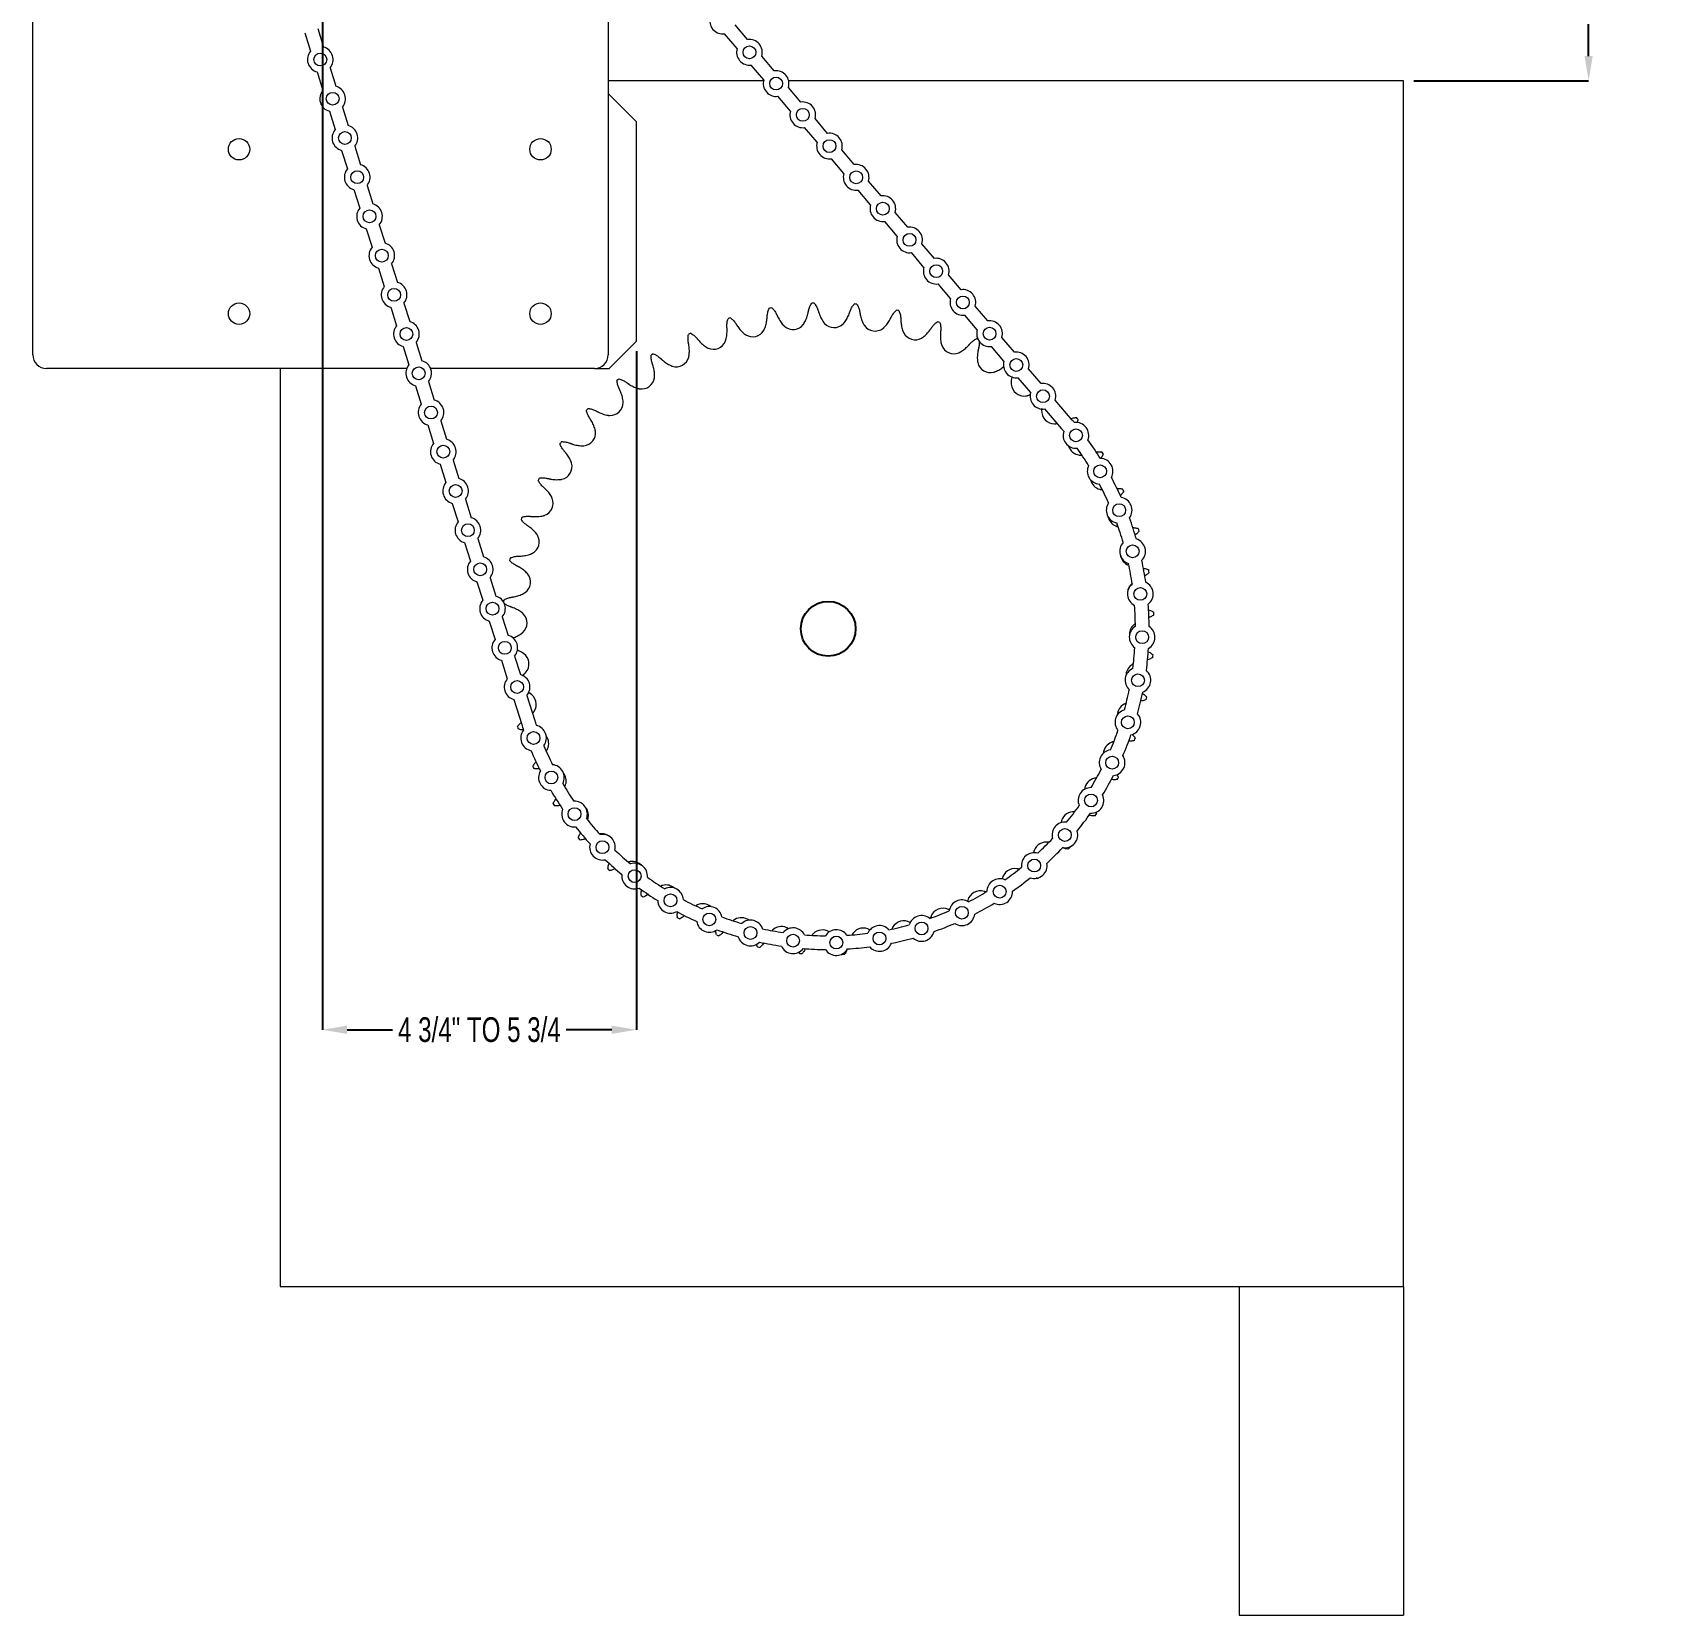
# Model space of a CAD drawing. Header units: inches. Extents: x 0.9 to 22, y 3.7 to 21.
# Drawn here: x 12.02 to 21.97, y 3.74 to 13.37 of the extents above; entities that cross this region are included whole.
import ezdxf

# ---------------------------------------------------------------- set-up
doc = ezdxf.new("R2010")
doc.units = ezdxf.units.IN
doc.header["$MEASUREMENT"] = 0
doc.header["$PDSIZE"] = -1
doc.layers.add('DIM', color=1, linetype='Continuous')
doc.styles.add('SLDTEXTSTYLE0', font='ARIAL.TTF', dxfattribs={"width": 0.7})
doc.dimstyles.new('SLDDIMSTYLE0', dxfattribs={"dimtxt": 0.15, "dimasz": 0.15, "dimexe": 0, "dimexo": 0.0625, "dimgap": 0.0375, "dimtad": 0, "dimtih": 1, "dimtoh": 1, "dimdec": 3, "dimlfac": 3, "dimrnd": 1e-09, "dimzin": 12, "dimdsep": 46, "dimtxsty": 'SLDTEXTSTYLE0', "dimsah": 1, "dimcen": 0.09, "dimadec": 0, "dimazin": 0, "dimtfac": 1, "dimtdec": 3, "dimtofl": 0, "dimtmove": 0, "dimatfit": 3, "dimfxl": 0, "dimtolj": 1, "dimtzin": 12, "dimarcsym": 0})

# ---------------------------------------------------------------- blocks, each defined once
blk = doc.blocks.new('*D9')
at = {"color": 0, "linetype": 'ByBlock', "lineweight": -2}
for p, q in [((15.581, 13.9939), (21.4819, 13.9939)), ((21.4819, 13.8439), (21.4819, 13.6507)), ((21.4819, 13.2272), (21.4819, 13.4204)), ((20.4194, 13.0772), (21.4819, 13.0772))]:
    blk.add_line(p, q, dxfattribs=at)
at = {"color": 0, "linetype": 'ByBlock'}
for points in [[(21.4819, 13.9939), (21.4569, 13.8439), (21.5069, 13.8439)], [(21.4819, 13.0772), (21.4569, 13.2272), (21.5069, 13.2272)]]:
    blk.add_solid(points, dxfattribs=at)
at = {"layer": 'DEFPOINTS', "color": 0, "linetype": 'ByBlock'}
for p in [(15.5185, 13.9939), (20.3569, 13.0772)]:
    blk.add_point(p, dxfattribs=at)
at = {"color": 0, "linetype": 'ByBlock', "insert": (21.4819, 13.5356), "char_height": 0.15, "attachment_point": 5, "style": 'SLDTEXTSTYLE0'}
blk.add_mtext('1 3/4" TO 2 3/4', dxfattribs=at)
blk = doc.blocks.new('*D12')
at = {"color": 0, "linetype": 'ByBlock', "lineweight": -2}
for p, q in [((13.7806, 15.2437), (13.7806, 7.3049)), ((15.6902, 11.4314), (15.6902, 7.3049)), ((13.9306, 7.3049), (14.2075, 7.3049)), ((15.5402, 7.3049), (15.2633, 7.3049))]:
    blk.add_line(p, q, dxfattribs=at)
at = {"color": 0, "linetype": 'ByBlock'}
for points in [[(13.7806, 7.3049), (13.9306, 7.3299), (13.9306, 7.2799)], [(15.6902, 7.3049), (15.5402, 7.3299), (15.5402, 7.2799)]]:
    blk.add_solid(points, dxfattribs=at)
at = {"layer": 'DEFPOINTS', "color": 0, "linetype": 'ByBlock'}
for p in [(13.7806, 15.3062), (15.6902, 11.4939)]:
    blk.add_point(p, dxfattribs=at)
at = {"color": 0, "linetype": 'ByBlock', "insert": (14.7354, 7.3049), "char_height": 0.15, "attachment_point": 5, "style": 'SLDTEXTSTYLE0'}
blk.add_mtext('4 3/4" TO 5 3/4', dxfattribs=at)

msp = doc.modelspace()

# ---------------------------------------------------------------- linework, layer by layer
at = {"color": 7, "linetype": 'Continuous', "lineweight": 15}
for p, q in [((12.018498, 11.410565), (12.018498, 13.660565)), ((15.518499, 13.660565), (15.518499, 11.410565)), ((13.672919, 13.369113), (13.708148, 13.256779)), ((13.752434, 13.39405), (13.787663, 13.281716)), ((16.303116, 13.273328), (16.22669, 13.362878)), ((16.366503, 13.327425), (16.290078, 13.416975)), ((13.827244, 13.155506), (13.862474, 13.043172)), ((16.465407, 13.083166), (16.388982, 13.172717)), ((16.528795, 13.137264), (16.452369, 13.226814)), ((13.74773, 13.130569), (13.782959, 13.018235)), ((16.463811, 13.077231), (15.518499, 13.077231)), ((20.356915, 13.077231), (16.616257, 13.077231)), ((20.356915, 5.743898), (20.356915, 13.077231)), ((15.523582, 12.993898), (15.518499, 12.993898)), ((15.523582, 12.993898), (15.518499, 12.993898)), ((15.690249, 12.827231), (15.523582, 12.993898)), ((15.690249, 12.827231), (15.523582, 12.993898)), ((16.627699, 12.893005), (16.551273, 12.982555)), ((16.691086, 12.947102), (16.614661, 13.036652)), ((13.822541, 12.892025), (13.85777, 12.779691)), ((13.902055, 12.916962), (13.937285, 12.804628)), ((16.853378, 12.75694), (16.776952, 12.84649)), ((15.690249, 11.493898), (15.690249, 12.827231)), ((15.690249, 11.493898), (15.690249, 12.827231)), ((16.78999, 12.702843), (16.713565, 12.792393)), ((13.897351, 12.653481), (13.932581, 12.541147)), ((13.976866, 12.678417), (14.012096, 12.566083)), ((17.015669, 12.566778), (16.939243, 12.656328)), ((16.952282, 12.512681), (16.875856, 12.602231)), ((17.17796, 12.376617), (17.101535, 12.466167)), ((13.972162, 12.414936), (14.007392, 12.302602)), ((14.051677, 12.439873), (14.086907, 12.327539)), ((17.114573, 12.322519), (17.038148, 12.41207)), ((17.340252, 12.186455), (17.263826, 12.276005)), ((14.046973, 12.176392), (14.082203, 12.064058)), ((14.126488, 12.201329), (14.161718, 12.088995)), ((17.276865, 12.132358), (17.200439, 12.221908)), ((17.502543, 11.996293), (17.426118, 12.085843)), ((14.201299, 11.962785), (14.236528, 11.850451)), ((17.439156, 11.942196), (17.362731, 12.031746)), ((14.121784, 11.937848), (14.157014, 11.825514)), ((17.664835, 11.806131), (17.588409, 11.895681)), ((17.601448, 11.752034), (17.525022, 11.841584)), ((14.196595, 11.699304), (14.231825, 11.58697)), ((14.27611, 11.724241), (14.311339, 11.611907)), ((17.763739, 11.561873), (17.687313, 11.651423)), ((17.827126, 11.61597), (17.750701, 11.70552)), ((14.271406, 11.46076), (14.306635, 11.348426)), ((14.350921, 11.485697), (14.38615, 11.373363)), ((15.523582, 11.327231), (15.690249, 11.493898)), ((15.523582, 11.327231), (15.690249, 11.493898)), ((17.92603, 11.371711), (17.849605, 11.461261)), ((17.989418, 11.425808), (17.912992, 11.515358)), ((14.293774, 11.327231), (12.101832, 11.327231)), ((13.523582, 11.327231), (13.523582, 5.743898)), ((15.435165, 11.327231), (14.438593, 11.327231)), ((15.435165, 11.327231), (15.523582, 11.327231)), ((15.435165, 11.327231), (15.523582, 11.327231)), ((18.088322, 11.181549), (18.011896, 11.271099)), ((18.151709, 11.235646), (18.075284, 11.325196)), ((14.346217, 11.222216), (14.381447, 11.109881)), ((14.425732, 11.247152), (14.460961, 11.134818)), ((18.277881, 10.959437), (18.174188, 11.080937)), ((18.341268, 11.013535), (18.237575, 11.135035)), ((14.421028, 10.983671), (14.456257, 10.871337)), ((14.500542, 11.008608), (14.535772, 10.896274)), ((14.575353, 10.770064), (14.610583, 10.65773)), ((14.495839, 10.745127), (14.531068, 10.632793)), ((14.57065, 10.506583), (14.605879, 10.394249)), ((14.650164, 10.53152), (14.685394, 10.419186)), ((14.64546, 10.268039), (14.68069, 10.155705)), ((14.724975, 10.292976), (14.760205, 10.180642)), ((14.799786, 10.054432), (14.835016, 9.942097)), ((14.720271, 10.029495), (14.755501, 9.91716)), ((14.795082, 9.79095), (14.830312, 9.678616)), ((14.874597, 9.815887), (14.909827, 9.703553)), ((14.949408, 9.577343), (14.984638, 9.465009)), ((14.869893, 9.552406), (14.905123, 9.440072)), ((14.944704, 9.313862), (14.992503, 9.161449)), ((15.024219, 9.338799), (15.072018, 9.186386)), ((13.523582, 5.743898), (20.356915, 5.743898)), ((19.356915, 5.743898), (19.356915, 3.743898)), ((19.356915, 5.743898), (20.356915, 5.743898)), ((20.356915, 5.743898), (20.356915, 3.743898)), ((19.356915, 3.743898), (20.356915, 3.743898))]:
    msp.add_line(p, q, dxfattribs=at)
for centre, radius in [((13.767696, 13.206142), 0.039), ((16.377743, 13.250071), 0.039), ((16.540034, 13.059909), 0.039), ((13.842507, 12.967598), 0.039), ((16.702325, 12.869747), 0.039), ((13.917318, 12.729054), 0.039), ((13.273582, 12.660565), 0.065083), ((15.106915, 12.660565), 0.065083), ((16.864617, 12.679586), 0.039), ((13.992129, 12.49051), 0.039), ((17.026908, 12.489424), 0.039), ((14.06694, 12.251966), 0.039), ((17.1892, 12.299262), 0.039), ((17.351491, 12.1091), 0.039), ((14.141751, 12.013422), 0.039), ((17.513783, 11.918939), 0.039), ((14.216562, 11.774877), 0.039), ((17.676074, 11.728777), 0.039), ((13.273582, 11.660565), 0.065083), ((15.106915, 11.660565), 0.065083), ((14.291373, 11.536333), 0.039), ((17.838366, 11.538615), 0.039), ((18.000657, 11.348454), 0.039), ((14.366184, 11.297789), 0.039), ((18.162948, 11.158292), 0.039), ((14.440994, 11.059245), 0.039), ((18.363673, 10.920144), 0.039), ((14.515805, 10.820701), 0.039), ((18.510767, 10.701757), 0.039), ((14.590616, 10.582156), 0.039), ((18.626449, 10.465226), 0.039), ((14.665427, 10.343612), 0.039), ((18.708523, 10.215039), 0.039), ((14.740238, 10.105068), 0.039), ((18.755432, 9.955946), 0.039), ((14.815049, 9.866524), 0.039), ((14.88986, 9.62798), 0.039), ((18.766284, 9.692865), 0.039), ((18.740874, 9.430789), 0.039), ((14.964671, 9.389436), 0.039), ((18.679685, 9.174693), 0.039), ((15.064691, 9.079262), 0.039), ((18.583877, 8.929437), 0.039), ((15.173305, 8.839403), 0.039), ((18.45527, 8.699677), 0.039), ((15.313856, 8.616748), 0.039), ((18.296303, 8.489774), 0.039), ((15.483675, 8.415525), 0.039), ((15.67954, 8.239552), 0.039), ((18.109996, 8.303713), 0.039), ((17.899883, 8.145024), 0.039), ((15.897732, 8.09217), 0.039), ((16.134111, 7.976175), 0.039), ((17.669954, 8.01672), 0.039), ((16.384189, 7.893771), 0.039), ((16.643219, 7.846521), 0.039), ((16.906286, 7.835321), 0.039), ((17.168395, 7.860384), 0.039), ((17.424572, 7.921236), 0.039)]:
    msp.add_circle(centre, radius, dxfattribs=at)
msp.add_circle((16.856915, 9.743898), 0.166667)
for centre, radius, start, end in [((16.215451, 13.440233), 0.078167, 162.6904337, 278.2670364), ((13.767696, 13.206142), 0.078167, 139.623878, 255.2004807), ((13.767696, 13.206142), 0.078167, 319.623878, 75.2004807), ((16.377743, 13.250071), 0.078167, 162.6904337, 278.2670364), ((16.377743, 13.250071), 0.078167, 342.6904337, 98.2670364), ((13.842507, 12.967598), 0.078167, 319.623878, 75.2004807), ((16.540034, 13.059909), 0.078167, 162.6904337, 278.2670364), ((16.540034, 13.059909), 0.078167, 342.6904337, 98.2670364), ((13.842507, 12.967598), 0.078167, 139.623878, 255.2004807), ((16.702325, 12.869747), 0.078167, 342.6904337, 98.2670364), ((16.702325, 12.869747), 0.078167, 162.6904337, 278.2670364), ((13.917318, 12.729054), 0.078167, 139.623878, 255.2004807), ((13.917318, 12.729054), 0.078167, 319.623878, 75.2004807), ((16.864617, 12.679586), 0.078167, 342.6904337, 98.2670364), ((16.864617, 12.679586), 0.078167, 162.6904337, 278.2670364), ((13.992129, 12.49051), 0.078167, 319.623878, 75.2004807), ((17.026908, 12.489424), 0.078167, 342.6904337, 98.2670364), ((13.992129, 12.49051), 0.078167, 139.623878, 255.2004807), ((17.026908, 12.489424), 0.078167, 162.6904337, 278.2670364), ((17.1892, 12.299262), 0.078167, 342.6904337, 98.2670364), ((14.06694, 12.251966), 0.078167, 139.623878, 255.2004807), ((14.06694, 12.251966), 0.078167, 319.623878, 75.2004807), ((17.1892, 12.299262), 0.078167, 162.6904337, 278.2670364), ((17.351491, 12.1091), 0.078167, 342.6904337, 98.2670364), ((14.141751, 12.013422), 0.078167, 139.623878, 255.2004807), ((14.141751, 12.013422), 0.078167, 319.623878, 75.2004807), ((17.351491, 12.1091), 0.078167, 162.6904337, 278.2670364), ((17.513783, 11.918939), 0.078167, 342.6904337, 98.2670364), ((14.216562, 11.774877), 0.078167, 319.623878, 75.2004807), ((17.513783, 11.918939), 0.078167, 162.6904337, 278.2670364), ((14.216562, 11.774877), 0.078167, 139.623878, 255.2004807), ((17.676074, 11.728777), 0.078167, 162.6904337, 278.2670364), ((17.676074, 11.728777), 0.078167, 342.6904337, 98.2670364), ((16.856915, 9.743898), 1.982131, 99.9571978, 100.4074803), ((16.856915, 9.743898), 1.982131, 92.4571978, 92.9074803), ((16.856915, 9.743898), 1.982131, 84.9571978, 85.4074803), ((16.856915, 9.743898), 1.982131, 77.4571978, 77.9074803), ((14.291373, 11.536333), 0.078167, 139.623878, 255.2004807), ((14.291373, 11.536333), 0.078167, 319.623878, 75.2004807), ((16.856915, 9.743898), 1.982131, 107.4571978, 107.9074803), ((16.396739, 11.598895), 0.079058, 237.9764413, 329.8882368), ((16.642801, 11.64309), 0.079057, 230.4764413, 322.3882368), ((16.892527, 11.65479), 0.079058, 222.9764413, 314.8882368), ((17.141644, 11.633793), 0.079057, 215.4764413, 307.3882368), ((16.856915, 9.743898), 1.982131, 69.9571978, 70.4074803), ((17.838366, 11.538615), 0.078167, 162.6904337, 278.2670364), ((17.838366, 11.538615), 0.078167, 342.6904337, 98.2670364), ((16.856915, 9.743898), 1.982131, 114.9571978, 115.4074803), ((16.15855, 11.52296), 0.079058, 245.4764413, 337.3882368), ((17.385889, 11.580461), 0.079058, 207.9764413, 299.8882368), ((17.621083, 11.495704), 0.079057, 200.4764413, 292.3882368), ((16.856915, 9.743898), 1.982131, 62.6282083, 62.9074803), ((12.101832, 11.410565), 0.083333, 180, 270), ((14.366184, 11.297789), 0.078167, 139.623878, 255.2004807), ((14.366184, 11.297789), 0.078167, 319.623878, 75.2004807), ((15.435165, 11.410565), 0.083333, 270, 0), ((16.856915, 9.743898), 1.982131, 122.4571978, 122.9074803), ((15.93231, 11.416585), 0.079058, 252.9764413, 344.8882368), ((17.843202, 11.380973), 0.079058, 192.9764413, 284.8882368), ((18.000657, 11.348454), 0.078167, 162.6904337, 278.2670364), ((18.000657, 11.348454), 0.078167, 342.6904337, 98.2670364), ((16.856915, 9.743898), 1.982131, 129.9571978, 130.4074803), ((15.721891, 11.28159), 0.079058, 260.4764413, 352.3882368), ((18.048445, 11.238231), 0.079058, 185.4764413, 277.3882368), ((18.162948, 11.158292), 0.078167, 162.6904337, 278.2670364), ((18.162948, 11.158292), 0.078167, 342.6904337, 98.2670364), ((14.440994, 11.059245), 0.078167, 139.623878, 255.2004807), ((14.440994, 11.059245), 0.078167, 319.623878, 75.2004807), ((16.856915, 9.743898), 1.982131, 137.4571978, 137.9074803), ((15.530892, 11.120284), 0.079057, 267.9764413, 359.8882368), ((18.233301, 11.069921), 0.079057, 177.9764413, 269.8882368), ((16.855851, 9.745822), 1.8695, 39.9169653, 40.478735), ((16.855851, 9.745822), 1.952833, 39.8737196, 40.478735), ((18.363673, 10.920144), 0.078167, 339.1378196, 96.6865391), ((16.856915, 9.743898), 1.982131, 39.9571978, 40.4074803), ((14.515805, 10.820701), 0.078167, 139.623878, 255.2004807), ((14.515805, 10.820701), 0.078167, 319.623878, 75.2004807), ((16.856915, 9.743898), 1.982131, 144.9571978, 145.4074803), ((15.362582, 10.935428), 0.079057, 275.4764413, 7.3882368), ((18.363673, 10.920144), 0.078167, 161.120747, 274.7036117), ((18.394607, 10.878922), 0.079057, 196.8175289, 262.3882368), ((16.855851, 9.745822), 1.952833, 31.9737196, 35.9506391), ((15.21984, 10.730185), 0.079058, 282.9764413, 14.8882368), ((16.855851, 9.745822), 1.8695, 32.0169653, 35.9073933), ((18.510767, 10.701757), 0.078167, 331.2378196, 88.7865391), ((16.856915, 9.743898), 1.982131, 32.4571978, 32.9074803), ((14.590616, 10.582156), 0.078167, 319.623878, 75.2004807), ((16.856915, 9.743898), 1.982131, 152.4571978, 152.9074803), ((18.510767, 10.701757), 0.078167, 153.220747, 266.8036117), ((16.855851, 9.745822), 1.952833, 24.0737196, 28.0506391), ((14.590616, 10.582156), 0.078167, 139.623878, 255.2004807), ((18.529602, 10.668503), 0.079058, 194.166978, 254.8882368), ((16.855851, 9.745822), 1.8695, 24.1169653, 28.0073933), ((16.856915, 9.743898), 1.982131, 24.9571978, 25.4074803), ((15.10511, 10.508066), 0.079058, 290.4764413, 22.3882368), ((18.626449, 10.465226), 0.078167, 145.320747, 258.9036117), ((18.626449, 10.465226), 0.078167, 323.3378196, 80.8865391), ((14.665427, 10.343612), 0.078167, 139.623878, 255.2004807), ((14.665427, 10.343612), 0.078167, 319.623878, 75.2004807), ((16.856915, 9.743898), 1.982131, 159.9571978, 160.4074803), ((18.635977, 10.442263), 0.079057, 191.4161794, 247.3882368), ((16.855851, 9.745822), 1.8695, 16.2169653, 20.1073933), ((16.855851, 9.745822), 1.952833, 16.1737196, 20.1506391), ((16.856915, 9.743898), 1.982131, 17.4571978, 17.9074803), ((15.020353, 10.272872), 0.079057, 297.9764413, 29.8882368), ((18.708523, 10.215039), 0.078167, 137.420747, 251.0036117), ((18.708523, 10.215039), 0.078167, 315.4378196, 72.9865391), ((14.740238, 10.105068), 0.078167, 139.623878, 255.2004807), ((14.740238, 10.105068), 0.078167, 319.623878, 75.2004807), ((16.856915, 9.743898), 1.982131, 167.4571978, 167.9074803), ((18.711912, 10.204075), 0.079058, 188.5616464, 239.8882368), ((16.855851, 9.745822), 1.952833, 8.2737196, 12.2506391), ((14.96702, 10.028627), 0.079058, 305.4764413, 37.3882368), ((16.855851, 9.745822), 1.8695, 8.3169653, 12.2073933), ((16.856915, 9.743898), 1.982131, 9.9571978, 10.4074803), ((18.756107, 9.958012), 0.079057, 140.4764413, 186.8037644), ((18.755432, 9.955946), 0.078167, 129.520747, 243.1036117), ((18.755432, 9.955946), 0.078167, 307.5378196, 65.0865391), ((14.815049, 9.866524), 0.078167, 139.623878, 255.2004807), ((14.815049, 9.866524), 0.078167, 319.623878, 75.2004807), ((16.856915, 9.743898), 1.982131, 174.9571978, 175.2627061), ((16.855851, 9.745822), 1.8695, 0.4169653, 4.3073933), ((16.855851, 9.745822), 1.952833, 0.3737196, 4.3506391), ((14.946024, 9.77951), 0.079058, 312.9764413, 44.8882368), ((18.766284, 9.692865), 0.078167, 121.620747, 235.2036117), ((18.767807, 9.708286), 0.079058, 132.9764413, 183.2863607), ((18.766284, 9.692865), 0.078167, 299.6378196, 57.1865391), ((16.856915, 9.743898), 1.982131, 2.4571978, 2.9074803), ((14.88986, 9.62798), 0.078167, 139.623878, 255.2004807), ((14.88986, 9.62798), 0.078167, 319.623878, 75.2004807), ((14.957723, 9.529784), 0.079058, 320.4764413, 52.3882368), ((16.855851, 9.745822), 1.8695, 352.5169653, 356.4073933), ((16.855851, 9.745822), 1.952833, 352.4737196, 356.4506391), ((16.856915, 9.743898), 1.982131, 354.9571978, 355.4074803), ((14.964671, 9.389436), 0.078167, 319.623878, 75.2004807), ((18.740874, 9.430789), 0.078167, 113.720747, 227.3036117), ((18.746811, 9.459169), 0.079058, 125.4764413, 180.5381079), ((18.740874, 9.430789), 0.078167, 291.7378196, 49.2865391), ((14.964671, 9.389436), 0.078167, 139.623878, 255.2004807), ((16.855851, 9.745822), 1.8695, 344.6169653, 348.5073933), ((16.855851, 9.745822), 1.952833, 344.5737196, 348.5506391), ((15.001918, 9.283721), 0.079057, 327.9764413, 59.8882368), ((18.693478, 9.214924), 0.079057, 117.9764413, 177.922884), ((16.856915, 9.743898), 1.982131, 347.4571978, 347.9074803), ((16.855851, 9.745822), 1.952833, 197.4121793, 198.4506391), ((16.855851, 9.745822), 1.8695, 197.4121793, 198.4073933), ((18.679685, 9.174693), 0.078167, 105.820747, 219.4036117), ((18.679685, 9.174693), 0.078167, 283.8378196, 41.3865391), ((16.856915, 9.743898), 1.982131, 197.4571978, 197.9074803), ((15.064691, 9.079262), 0.078167, 141.6378196, 259.1865391), ((15.064691, 9.079262), 0.078167, 323.620747, 77.2036117), ((15.077853, 9.045533), 0.079057, 335.4764413, 35.9998833), ((16.855851, 9.745822), 1.8695, 336.7169653, 340.6073933), ((16.855851, 9.745822), 1.952833, 336.6737196, 340.6506391), ((16.856915, 9.743898), 1.982131, 339.9571978, 340.4074803), ((16.855851, 9.745822), 1.952833, 202.3737196, 206.3506391), ((16.855851, 9.745822), 1.8695, 202.4169653, 206.3073933), ((18.583877, 8.929437), 0.078167, 97.920747, 211.5036117), ((18.608721, 8.97973), 0.079057, 110.4764413, 175.461906), ((18.583877, 8.929437), 0.078167, 275.9378196, 33.4865391), ((16.856915, 9.743898), 1.982131, 204.9571978, 205.4074803), ((15.173305, 8.839403), 0.078167, 149.5378196, 267.0865391), ((15.173305, 8.839403), 0.078167, 331.520747, 85.1036117), ((15.184228, 8.819293), 0.079057, 342.9764413, 39.0813043), ((16.855851, 9.745822), 1.8695, 328.8169653, 332.7073933), ((16.855851, 9.745822), 1.952833, 210.2737196, 214.2506391), ((16.855851, 9.745822), 1.8695, 210.3169653, 214.2073933), ((18.45527, 8.699677), 0.078167, 90.020747, 203.6036117), ((18.49399, 8.757611), 0.079058, 102.9764413, 173.2062324), ((16.855851, 9.745822), 1.952833, 328.7737196, 332.7506391), ((16.856915, 9.743898), 1.982131, 332.4571978, 332.9074803), ((16.856915, 9.743898), 1.982131, 212.4571978, 212.9074803), ((15.313856, 8.616748), 0.078167, 339.420747, 93.0036117), ((15.319224, 8.608874), 0.079057, 350.4764413, 43.0965139), ((16.855851, 9.745822), 1.8695, 320.9169653, 324.8073933), ((18.45527, 8.699677), 0.078167, 268.0378196, 25.5865391), ((15.313856, 8.616748), 0.078167, 157.4378196, 274.9865391), ((16.855851, 9.745822), 1.8695, 218.2169653, 222.1073933), ((18.296303, 8.489774), 0.078167, 82.120747, 195.7036117), ((18.351248, 8.552368), 0.079057, 95.4764413, 171.2293652), ((16.855851, 9.745822), 1.952833, 320.8737196, 324.8506391), ((16.856915, 9.743898), 1.982131, 324.9571978, 325.4074803), ((16.855851, 9.745822), 1.952833, 218.1737196, 222.1506391), ((16.856915, 9.743898), 1.982131, 219.9571978, 220.4074803), ((15.483675, 8.415525), 0.078167, 347.320747, 100.9036117), ((15.480529, 8.417875), 0.079057, 38.73368, 89.8882368), ((16.855851, 9.745822), 1.8695, 313.0169653, 316.9073933), ((18.296303, 8.489774), 0.078167, 260.1378196, 17.6865391), ((15.483675, 8.415525), 0.078167, 165.3378196, 282.8865391), ((16.855851, 9.745822), 1.8695, 226.1169653, 230.0073933), ((18.109996, 8.303713), 0.078167, 74.220747, 187.8036117), ((18.182938, 8.367512), 0.079057, 87.9764413, 169.6391548), ((16.855851, 9.745822), 1.952833, 312.9737196, 316.9506391), ((16.856915, 9.743898), 1.982131, 317.4571978, 317.9074803), ((16.855851, 9.745822), 1.952833, 226.0737196, 230.0506391), ((16.856915, 9.743898), 1.982131, 227.4571978, 227.9074803), ((15.67954, 8.239552), 0.078167, 355.220747, 108.8036117), ((15.665385, 8.249565), 0.079058, 45.4741298, 97.3882368), ((17.991939, 8.206206), 0.079057, 80.4764413, 168.6071291), ((16.855851, 9.745822), 1.8695, 305.1169653, 309.0073933), ((18.109996, 8.303713), 0.078167, 252.2378196, 9.7865391), ((15.67954, 8.239552), 0.078167, 173.2378196, 290.7865391), ((16.855851, 9.745822), 1.952833, 233.9737196, 237.9506391), ((16.855851, 9.745822), 1.8695, 234.0169653, 237.9073933), ((15.870628, 8.106823), 0.079057, 48.6806148, 104.8882368), ((15.897732, 8.09217), 0.078167, 3.120747, 116.7036117), ((17.899883, 8.145024), 0.078167, 66.320747, 179.9036117), ((16.855851, 9.745822), 1.952833, 305.0737196, 309.0506391), ((16.856915, 9.743898), 1.982131, 309.9571978, 310.2116873), ((16.856915, 9.743898), 1.982131, 234.9571978, 235.4074803), ((15.897732, 8.09217), 0.078167, 181.1378196, 298.6865391), ((16.855851, 9.745822), 1.8695, 241.9169653, 245.8073933), ((16.092747, 7.992092), 0.079057, 51.4778642, 112.3882368), ((17.669954, 8.01672), 0.078167, 58.420747, 172.0036117), ((17.78152, 8.071211), 0.079057, 72.9764413, 164.8882368), ((16.855851, 9.745822), 1.8695, 297.2169653, 301.1073933), ((16.855851, 9.745822), 1.952833, 297.1737196, 301.1506391), ((17.899883, 8.145024), 0.078167, 244.3378196, 1.8865391), ((16.855851, 9.745822), 1.952833, 241.8737196, 245.8506391), ((16.856915, 9.743898), 1.982131, 242.4571978, 242.9074803), ((16.134111, 7.976175), 0.078167, 189.0378196, 306.5865391), ((16.134111, 7.976175), 0.078167, 11.020747, 124.6036117), ((16.855851, 9.745822), 1.8695, 249.8169653, 253.7073933), ((16.327941, 7.907335), 0.079057, 54.0309174, 119.8882368), ((16.384189, 7.893771), 0.078167, 18.920747, 132.5036117), ((17.317092, 7.888901), 0.079057, 60.8747117, 149.8882368), ((17.424572, 7.921236), 0.078167, 50.520747, 164.1036117), ((16.855851, 9.745822), 1.8695, 289.3169653, 293.2073933), ((17.555281, 7.964836), 0.079057, 65.4764413, 157.3882368), ((17.669954, 8.01672), 0.078167, 236.4378196, 353.9865391), ((16.856915, 9.743898), 1.982131, 249.9571978, 250.4074803), ((16.855851, 9.745822), 1.952833, 249.7737196, 253.7506391), ((16.384189, 7.893771), 0.078167, 196.9378196, 314.4865391), ((16.855851, 9.745822), 1.8695, 257.7169653, 261.6073933), ((16.572186, 7.854003), 0.079058, 56.3329011, 127.3882368), ((16.643219, 7.846521), 0.078167, 26.820747, 140.4036117), ((16.855851, 9.745822), 1.8695, 265.6169653, 269.5073933), ((16.821303, 7.833006), 0.079057, 58.3238604, 134.8882368), ((16.906286, 7.835321), 0.078167, 34.720747, 148.3036117), ((16.855851, 9.745822), 1.8695, 273.5169653, 277.4073933), ((17.071029, 7.844706), 0.079057, 59.8976156, 142.3882368), ((17.168395, 7.860384), 0.078167, 42.620747, 156.2036117), ((16.855851, 9.745822), 1.8695, 281.4169653, 285.3073933), ((17.424572, 7.921236), 0.078167, 228.5378196, 346.0865391), ((16.855851, 9.745822), 1.952833, 289.2737196, 293.2506391), ((16.856915, 9.743898), 1.982131, 257.4571978, 257.9074803), ((16.855851, 9.745822), 1.952833, 257.6737196, 261.6506391), ((16.643219, 7.846521), 0.078167, 204.8378196, 322.3865391), ((16.856915, 9.743898), 1.982131, 264.9571978, 265.4074803), ((16.855851, 9.745822), 1.952833, 265.5737196, 269.5506391), ((16.906286, 7.835321), 0.078167, 212.7378196, 330.2865391), ((16.856915, 9.743898), 1.982131, 272.4571978, 272.9074803), ((16.855851, 9.745822), 1.952833, 273.4737196, 277.4506391), ((17.168395, 7.860384), 0.078167, 220.6378196, 338.1865391), ((16.856915, 9.743898), 1.982131, 280.210441, 280.4074803), ((16.855851, 9.745822), 1.952833, 281.3737196, 285.3506391)]:
    msp.add_arc(centre, radius, start, end, dxfattribs=at)
for points in [[(16.48423, 11.626879), (16.486417, 11.649659)], [(16.541062, 11.659474), (16.55104, 11.638879)], [(16.733197, 11.659415), (16.738339, 11.681715)], [(16.793797, 11.684313), (16.801001, 11.662591)], [(16.98428, 11.659176), (16.992289, 11.680614)], [(17.047612, 11.675951), (17.051919, 11.653475)], [(17.233185, 11.626166), (17.243923, 11.646375)], [(16.24164, 11.562125), (16.240835, 11.584995)], [(16.293731, 11.601859), (16.306312, 11.582742)], [(16.465127, 11.559233), (16.469874, 11.568873)], [(16.584684, 11.589494), (16.592489, 11.582108)], [(16.705428, 11.594841), (16.711392, 11.603779)], [(16.827912, 11.609238), (16.834686, 11.600896)], [(16.94832, 11.598779), (16.955401, 11.606862)], [(17.071636, 11.597066), (17.077263, 11.587911)], [(17.189649, 11.570979), (17.197724, 11.57807)], [(17.298164, 11.634531), (17.299501, 11.611685)], [(17.311686, 11.553185), (17.31607, 11.543374)], [(17.475651, 11.56095), (17.488935, 11.579584)], [(17.541166, 11.560762), (17.53951, 11.537937)], [(16.009578, 11.46626), (16.005795, 11.48883)], [(16.056037, 11.512453), (16.071005, 11.495142)], [(16.116285, 11.456149), (16.125736, 11.451034)], [(16.23153, 11.492564), (16.234978, 11.502741)], [(16.346114, 11.538172), (16.354817, 11.531867)], [(17.425284, 11.511918), (17.434216, 11.517894)], [(17.543954, 11.478347), (17.547021, 11.468048)], [(17.70753, 11.464643), (17.723133, 11.481385)], [(17.772461, 11.455906), (17.767839, 11.433492)], [(15.792014, 11.340925), (15.785317, 11.362808)], [(15.832046, 11.392788), (15.849146, 11.377578)], [(16.008634, 11.395974), (16.010724, 11.406515)], [(17.651195, 11.422605), (17.66083, 11.427364)], [(17.764468, 11.373832), (17.766163, 11.36322)], [(15.800252, 11.271118), (15.800948, 11.281841)], [(15.899127, 11.344828), (15.909165, 11.340991)], [(17.863515, 11.304569), (17.873688, 11.30803)], [(15.59267, 11.188265), (15.583174, 11.209087)], [(15.62559, 11.244909), (15.644529, 11.232062)], [(15.698358, 11.206116), (15.708811, 11.203622)], [(17.969453, 11.241428), (17.969749, 11.230686)], [(18.058612, 11.15983), (18.06915, 11.161933)], [(18.06915, 11.161933), (18.086957, 11.168187)], [(15.440203, 11.071347), (15.460657, 11.061082)], [(15.60995, 11.12013), (15.60924, 11.130853)], [(18.155402, 11.083401), (18.154293, 11.072713)], [(15.414958, 11.010891), (15.402826, 11.030295)], [(15.440983, 10.945594), (15.43888, 10.956133)], [(15.517412, 11.042384), (15.528101, 11.041276)], [(18.233147, 10.990864), (18.24387, 10.991573)], [(18.24387, 10.991573), (18.249455, 10.992745)], [(18.376267, 11.016853), (18.369519, 10.996643)], [(15.279057, 10.875073), (15.300675, 10.867565)], [(15.359385, 10.856435), (15.370127, 10.856731)], [(15.261919, 10.811838), (15.247357, 10.829493)], [(15.296244, 10.750497), (15.292783, 10.760671)], [(18.384135, 10.800561), (18.394858, 10.799865)], [(15.144908, 10.659443), (15.167321, 10.654822)], [(15.226981, 10.65145), (15.237593, 10.653146)], [(15.13617, 10.594513), (15.119428, 10.610116)], [(18.508992, 10.592179), (18.519532, 10.590089)], [(15.178208, 10.538177), (15.173449, 10.547812)], [(15.039863, 10.362634), (15.021229, 10.375918)], [(15.040051, 10.428149), (15.062876, 10.426492)], [(15.122466, 10.430937), (15.132766, 10.434004)], [(18.605581, 10.369283), (18.615759, 10.365835)], [(15.088895, 10.312267), (15.08292, 10.321198)], [(14.966282, 10.185147), (14.989128, 10.186484)], [(15.047628, 10.198668), (15.057439, 10.203053)], [(14.974647, 10.120167), (14.954438, 10.130906)], [(15.029834, 10.076632), (15.022744, 10.084707)], [(18.67225, 10.135686), (18.681891, 10.130939)], [(15.003747, 9.958618), (15.012902, 9.964246)], [(18.702512, 10.016129), (18.695125, 10.008324)], [(18.705309, 10.018345), (18.702512, 10.016129)], [(14.941637, 9.871263), (14.9202, 9.879272)], [(14.924862, 9.934595), (14.947338, 9.938902)], [(15.002035, 9.835303), (14.993951, 9.842383)], [(18.722255, 9.772901), (18.713914, 9.766127)], [(14.991575, 9.714895), (14.999917, 9.721669)], [(15.005973, 9.59241), (14.997034, 9.598375)], [(14.995895, 9.459451), (15.011319, 9.471667)], [(15.011319, 9.471667), (15.018705, 9.479472)], [(18.710083, 9.529178), (18.700928, 9.52355)], [(15.041581, 9.35211), (15.03194, 9.356857)], [(18.666202, 9.289128), (18.656391, 9.284743)], [(15.058657, 9.228988), (15.062641, 9.233097)], [(15.062641, 9.233097), (15.068946, 9.2418)], [(15.144665, 9.003268), (15.149779, 9.012718)], [(18.591364, 9.056859), (18.581065, 9.053792)], [(15.255985, 8.78611), (15.259822, 8.796148)], [(18.486849, 8.836346), (18.476238, 8.83465)], [(18.611382, 8.857781), (18.621552, 8.841179)], [(15.394697, 8.585341), (15.397192, 8.595793)], [(18.354445, 8.631361), (18.343703, 8.631065)], [(18.484626, 8.62756), (18.488627, 8.61857)], [(15.469961, 8.496223), (15.467151, 8.495633)], [(15.480683, 8.496932), (15.469961, 8.496223)], [(18.196419, 8.445412), (18.18573, 8.44652)], [(18.326552, 8.419374), (18.327782, 8.415216)], [(15.655219, 8.327966), (15.644681, 8.325863)], [(18.015472, 8.28168), (18.00502, 8.284174)], [(15.850316, 8.183227), (15.840142, 8.179766)], [(18.12987, 8.224546), (18.121733, 8.227263)], [(16.062636, 8.065191), (16.053001, 8.060432)], [(17.705196, 8.091822), (17.704008, 8.085829)], [(17.814703, 8.142968), (17.804665, 8.146805)], [(17.818115, 8.141067), (17.814703, 8.142968)], [(16.288546, 7.975878), (16.279615, 7.969902)], [(17.478852, 7.985054), (17.47823, 7.981748)], [(17.4823, 7.995232), (17.478852, 7.985054)], [(17.597546, 8.031647), (17.588095, 8.036762)], [(16.524182, 7.916817), (16.516107, 7.909726)], [(16.76551, 7.889017), (16.75843, 7.880934)], [(17.008403, 7.892955), (17.002438, 7.884017)], [(17.248703, 7.928563), (17.243956, 7.918923)], [(16.426458, 7.809072), (16.42052, 7.826281)], [(16.682686, 7.769439), (16.678857, 7.777106)], [(17.217294, 7.800394), (17.214982, 7.794377)]]:
    msp.add_open_spline(points, degree=1, dxfattribs=at)
for points, knots in [([(16.486417, 11.649659), (16.487501, 11.657214), (16.489705, 11.672568), (16.495768, 11.686396), (16.498848, 11.693419)], [0, 0, 0, 0, 0.49205935, 1, 1, 1, 1]), ([(16.51418, 11.696173), (16.519355, 11.690837), (16.529864, 11.680001), (16.537292, 11.666385), (16.541062, 11.659474)], [0, 0, 0, 0, 0.492440013, 1, 1, 1, 1]), ([(16.711392, 11.603779), (16.716016, 11.612595), (16.725409, 11.630504), (16.730574, 11.649678), (16.733197, 11.659415)], [0, 0, 0, 0, 0.49220602, 1, 1, 1, 1]), ([(16.738339, 11.681715), (16.7404, 11.689064), (16.744588, 11.703998), (16.752405, 11.716916), (16.756375, 11.723478)], [0, 0, 0, 0, 0.49206236, 1, 1, 1, 1]), ([(16.771935, 11.724207), (16.776369, 11.718241), (16.785374, 11.706126), (16.790961, 11.691657), (16.793797, 11.684313)], [0, 0, 0, 0, 0.49244119, 1, 1, 1, 1]), ([(16.801001, 11.662591), (16.804401, 11.653436), (16.811313, 11.634828), (16.82232, 11.617859), (16.827912, 11.609238)], [0, 0, 0, 0, 0.49199097, 1, 1, 1, 1]), ([(16.955401, 11.606862), (16.961135, 11.614999), (16.972785, 11.631529), (16.980409, 11.649865), (16.98428, 11.659176)], [0, 0, 0, 0, 0.49220456, 1, 1, 1, 1]), ([(16.992289, 11.680614), (16.995292, 11.687631), (17.001394, 11.701891), (17.010829, 11.713678), (17.015622, 11.719665)], [0, 0, 0, 0, 0.49206074, 1, 1, 1, 1]), ([(17.031144, 11.718357), (17.034762, 11.711864), (17.042108, 11.698677), (17.045759, 11.683602), (17.047612, 11.675951)], [0, 0, 0, 0, 0.49244141, 1, 1, 1, 1]), ([(17.051919, 11.653475), (17.054096, 11.643954), (17.058519, 11.624603), (17.067217, 11.606342), (17.071636, 11.597066)], [0, 0, 0, 0, 0.49199164, 1, 1, 1, 1]), ([(17.243923, 11.646375), (17.247816, 11.65294), (17.255727, 11.666282), (17.26662, 11.676737), (17.272154, 11.682047)], [0, 0, 0, 0, 0.49206115, 1, 1, 1, 1]), ([(17.287373, 11.678724), (17.290111, 11.671814), (17.295673, 11.657781), (17.297326, 11.642359), (17.298164, 11.634531)], [0, 0, 0, 0, 0.49244116, 1, 1, 1, 1]), ([(16.234978, 11.502741), (16.237162, 11.512453), (16.2416, 11.532183), (16.241627, 11.552041), (16.24164, 11.562125)], [0, 0, 0, 0, 0.49220354, 1, 1, 1, 1]), ([(16.240835, 11.584995), (16.240924, 11.592627), (16.241104, 11.608137), (16.245311, 11.622638), (16.247448, 11.630004)], [0, 0, 0, 0, 0.49206128, 1, 1, 1, 1]), ([(16.262289, 11.634735), (16.268116, 11.63012), (16.279949, 11.620749), (16.289091, 11.608218), (16.293731, 11.601859)], [0, 0, 0, 0, 0.49244183, 1, 1, 1, 1]), ([(16.306312, 11.582742), (16.311966, 11.574779), (16.323458, 11.558593), (16.338482, 11.545051), (16.346114, 11.538172)], [0, 0, 0, 0, 0.49199123, 1, 1, 1, 1]), ([(16.469874, 11.568873), (16.473307, 11.578217), (16.480282, 11.597199), (16.482901, 11.616883), (16.48423, 11.626879)], [0, 0, 0, 0, 0.49220676, 1, 1, 1, 1]), ([(16.55104, 11.638879), (16.555606, 11.630246), (16.564887, 11.612698), (16.578015, 11.597311), (16.584684, 11.589494)], [0, 0, 0, 0, 0.49199262, 1, 1, 1, 1]), ([(17.197724, 11.57807), (17.204471, 11.585388), (17.218179, 11.600256), (17.228131, 11.61744), (17.233185, 11.626166)], [0, 0, 0, 0, 0.49220549, 1, 1, 1, 1]), ([(17.299501, 11.611685), (17.300416, 11.601962), (17.302275, 11.582199), (17.308515, 11.562959), (17.311686, 11.553185)], [0, 0, 0, 0, 0.49199299, 1, 1, 1, 1]), ([(17.434216, 11.517894), (17.44186, 11.524268), (17.457392, 11.53722), (17.469502, 11.552958), (17.475651, 11.56095)], [0, 0, 0, 0, 0.49220597, 1, 1, 1, 1]), ([(17.488935, 11.579584), (17.493652, 11.585585), (17.503237, 11.59778), (17.515402, 11.606724), (17.521581, 11.611267)], [0, 0, 0, 0, 0.49206022, 1, 1, 1, 1]), ([(17.536235, 11.605985), (17.538049, 11.598777), (17.541732, 11.584138), (17.541357, 11.568632), (17.541166, 11.560762)], [0, 0, 0, 0, 0.49244067, 1, 1, 1, 1]), ([(16.005795, 11.48883), (16.004886, 11.496408), (16.003041, 11.511809), (16.005319, 11.526735), (16.006476, 11.534316)], [0, 0, 0, 0, 0.49206273, 1, 1, 1, 1]), ([(16.010724, 11.406515), (16.011622, 11.416429), (16.013446, 11.436569), (16.010881, 11.456261), (16.009578, 11.46626)], [0, 0, 0, 0, 0.49220491, 1, 1, 1, 1]), ([(16.020573, 11.540944), (16.026952, 11.53713), (16.039907, 11.529383), (16.050606, 11.518153), (16.056037, 11.512453)], [0, 0, 0, 0, 0.492441239, 1, 1, 1, 1]), ([(16.071005, 11.495142), (16.07765, 11.487985), (16.091156, 11.473438), (16.10782, 11.461973), (16.116285, 11.456149)], [0, 0, 0, 0, 0.49199114, 1, 1, 1, 1]), ([(17.53951, 11.537937), (17.539147, 11.528177), (17.538411, 11.508341), (17.542087, 11.488451), (17.543954, 11.478347)], [0, 0, 0, 0, 0.49199249, 1, 1, 1, 1]), ([(17.66083, 11.427364), (17.669241, 11.432686), (17.68633, 11.4435), (17.700391, 11.457523), (17.70753, 11.464643)], [0, 0, 0, 0, 0.4922066, 1, 1, 1, 1]), ([(17.723133, 11.481385), (17.728593, 11.486719), (17.739687, 11.497558), (17.752916, 11.504837), (17.759635, 11.508535)], [0, 0, 0, 0, 0.49206083, 1, 1, 1, 1]), ([(17.773831, 11.49633), (17.77446, 11.490623), (17.775927, 11.477302), (17.773721, 11.463687), (17.772461, 11.455906)], [0, 0, 0, 0, 0.428428796, 1, 1, 1, 1]), ([(15.785317, 11.362808), (15.783427, 11.370203), (15.779587, 11.385231), (15.779897, 11.400327), (15.780055, 11.407994)], [0, 0, 0, 0, 0.49205906, 1, 1, 1, 1]), ([(15.793166, 11.416406), (15.799989, 11.413456), (15.813844, 11.407467), (15.825918, 11.39773), (15.832046, 11.392788)], [0, 0, 0, 0, 0.4924405, 1, 1, 1, 1]), ([(15.849146, 11.377578), (15.856668, 11.37135), (15.871957, 11.35869), (15.889974, 11.349498), (15.899127, 11.344828)], [0, 0, 0, 0, 0.49199261, 1, 1, 1, 1]), ([(17.767839, 11.433492), (17.766206, 11.423864), (17.762887, 11.404292), (17.763935, 11.384093), (17.764468, 11.373832)], [0, 0, 0, 0, 0.49199177, 1, 1, 1, 1]), ([(15.583174, 11.209087), (15.580336, 11.216171), (15.574567, 11.23057), (15.572904, 11.245577), (15.572059, 11.253199)], [0, 0, 0, 0, 0.49206169, 1, 1, 1, 1]), ([(15.58396, 11.26325), (15.59111, 11.261216), (15.605629, 11.257087), (15.61887, 11.249009), (15.62559, 11.244909)], [0, 0, 0, 0, 0.49244154, 1, 1, 1, 1]), ([(15.800948, 11.281841), (15.800544, 11.291787), (15.799724, 11.311993), (15.79461, 11.331181), (15.792014, 11.340925)], [0, 0, 0, 0, 0.492205815, 1, 1, 1, 1]), ([(17.873688, 11.30803), (17.882723, 11.312209), (17.901077, 11.320699), (17.916847, 11.332767), (17.924856, 11.338895)], [0, 0, 0, 0, 0.492205744, 1, 1, 1, 1]), ([(17.974103, 11.276017), (17.973717, 11.274631), (17.970625, 11.263535), (17.97, 11.251745), (17.969453, 11.241428)], [0, 0, 0, 0, 0.124852438, 1, 1, 1, 1]), ([(15.60924, 11.130853), (15.607542, 11.14066), (15.604091, 11.160587), (15.596516, 11.178943), (15.59267, 11.188265)], [0, 0, 0, 0, 0.49220541, 1, 1, 1, 1]), ([(15.644529, 11.232062), (15.6528, 11.226868), (15.669611, 11.216312), (15.688674, 11.209551), (15.698358, 11.206116)], [0, 0, 0, 0, 0.49199231, 1, 1, 1, 1]), ([(15.402826, 11.030295), (15.399087, 11.036949), (15.391488, 11.050471), (15.38788, 11.065133), (15.386048, 11.07258)], [0, 0, 0, 0, 0.49206119, 1, 1, 1, 1]), ([(15.396535, 11.084098), (15.403889, 11.083015), (15.418823, 11.080815), (15.433005, 11.074535), (15.440203, 11.071347)], [0, 0, 0, 0, 0.49244183, 1, 1, 1, 1]), ([(15.460657, 11.061082), (15.469535, 11.057013), (15.48758, 11.048741), (15.507362, 11.044526), (15.517412, 11.042384)], [0, 0, 0, 0, 0.49199185, 1, 1, 1, 1]), ([(15.43888, 10.956133), (15.435916, 10.965635), (15.429894, 10.984941), (15.419988, 11.002151), (15.414958, 11.010891)], [0, 0, 0, 0, 0.49220646, 1, 1, 1, 1]), ([(18.334151, 11.021873), (18.337257, 11.023057), (18.347695, 11.027035), (18.358574, 11.028045), (18.366216, 11.028754)], [0, 0, 0, 0, 0.29746744, 1, 1, 1, 1]), ([(15.247357, 10.829493), (15.242782, 10.835602), (15.233483, 10.848017), (15.227992, 10.862082), (15.225204, 10.869226)], [0, 0, 0, 0, 0.49206153, 1, 1, 1, 1]), ([(15.234098, 10.882015), (15.24153, 10.881901), (15.256623, 10.881669), (15.271504, 10.877294), (15.279057, 10.875073)], [0, 0, 0, 0, 0.49244161, 1, 1, 1, 1]), ([(15.300675, 10.867565), (15.310008, 10.864689), (15.328979, 10.858844), (15.349142, 10.857247), (15.359385, 10.856435)], [0, 0, 0, 0, 0.49199208, 1, 1, 1, 1]), ([(15.292783, 10.760671), (15.288604, 10.769705), (15.280114, 10.78806), (15.268046, 10.80383), (15.261919, 10.811838)], [0, 0, 0, 0, 0.492205744, 1, 1, 1, 1]), ([(18.486885, 10.81782), (18.490597, 10.818712), (18.501944, 10.821438), (18.513342, 10.821032), (18.521012, 10.820758)], [0, 0, 0, 0, 0.32710901, 1, 1, 1, 1]), ([(18.529423, 10.807647), (18.526628, 10.800751), (18.522867, 10.791473), (18.516624, 10.783375), (18.515021, 10.781296)], [0, 0, 0, 0, 0.74326668, 1, 1, 1, 1]), ([(15.099427, 10.660458), (15.106811, 10.661315), (15.121805, 10.663055), (15.137129, 10.660659), (15.144908, 10.659443)], [0, 0, 0, 0, 0.49244252, 1, 1, 1, 1]), ([(15.167321, 10.654822), (15.17695, 10.653189), (15.196521, 10.64987), (15.21672, 10.650918), (15.226981, 10.65145)], [0, 0, 0, 0, 0.49199177, 1, 1, 1, 1]), ([(15.119428, 10.610116), (15.114095, 10.615575), (15.103255, 10.62667), (15.095976, 10.639898), (15.092278, 10.646617)], [0, 0, 0, 0, 0.49206083, 1, 1, 1, 1]), ([(15.173449, 10.547812), (15.168127, 10.556224), (15.157313, 10.573313), (15.14329, 10.587373), (15.13617, 10.594513)], [0, 0, 0, 0, 0.4922066, 1, 1, 1, 1]), ([(18.612693, 10.595846), (18.616631, 10.596264), (18.628379, 10.597509), (18.639765, 10.595604), (18.647334, 10.594338)], [0, 0, 0, 0, 0.33521203, 1, 1, 1, 1]), ([(18.653962, 10.580241), (18.650242, 10.573799), (18.644602, 10.564031), (18.63636, 10.555947), (18.633553, 10.553194)], [0, 0, 0, 0, 0.65941441, 1, 1, 1, 1]), ([(15.021229, 10.375918), (15.015228, 10.380634), (15.003033, 10.390219), (14.994089, 10.402384), (14.989547, 10.408563)], [0, 0, 0, 0, 0.49206022, 1, 1, 1, 1]), ([(14.994828, 10.423218), (15.002036, 10.425032), (15.016675, 10.428714), (15.032181, 10.428339), (15.040051, 10.428149)], [0, 0, 0, 0, 0.49244067, 1, 1, 1, 1]), ([(15.08292, 10.321198), (15.076545, 10.328843), (15.063593, 10.344375), (15.047855, 10.356484), (15.039863, 10.362634)], [0, 0, 0, 0, 0.49220597, 1, 1, 1, 1]), ([(15.062876, 10.426492), (15.072636, 10.42613), (15.092473, 10.425394), (15.112362, 10.42907), (15.122466, 10.430937)], [0, 0, 0, 0, 0.49199249, 1, 1, 1, 1]), ([(18.708557, 10.3594), (18.712623, 10.3593), (18.724541, 10.359004), (18.735681, 10.355605), (18.743021, 10.353365)], [0, 0, 0, 0, 0.34114372, 1, 1, 1, 1]), ([(18.747752, 10.338524), (18.743217, 10.332629), (18.736207, 10.323515), (18.726791, 10.316449), (18.723466, 10.313954)], [0, 0, 0, 0, 0.64683236, 1, 1, 1, 1]), ([(14.954438, 10.130906), (14.947873, 10.134799), (14.934531, 10.14271), (14.924077, 10.153603), (14.918766, 10.159136)], [0, 0, 0, 0, 0.49206115, 1, 1, 1, 1]), ([(14.922089, 10.174355), (14.928999, 10.177094), (14.943032, 10.182656), (14.958454, 10.184308), (14.966282, 10.185147)], [0, 0, 0, 0, 0.49244116, 1, 1, 1, 1]), ([(14.989128, 10.186484), (14.998851, 10.187398), (15.018615, 10.189258), (15.037854, 10.195498), (15.047628, 10.198668)], [0, 0, 0, 0, 0.49199299, 1, 1, 1, 1]), ([(15.022744, 10.084707), (15.015425, 10.091454), (15.000557, 10.105162), (14.983373, 10.115114), (14.974647, 10.120167)], [0, 0, 0, 0, 0.49220549, 1, 1, 1, 1]), ([(18.772853, 10.112485), (18.77694, 10.111845), (18.788787, 10.10999), (18.799451, 10.105141), (18.806436, 10.101965)], [0, 0, 0, 0, 0.34492907, 1, 1, 1, 1]), ([(18.80919, 10.086633), (18.80392, 10.081385), (18.795642, 10.073142), (18.785212, 10.067282), (18.781423, 10.065152)], [0, 0, 0, 0, 0.63661912, 1, 1, 1, 1]), ([(14.947338, 9.938902), (14.956859, 9.941078), (14.97621, 9.945501), (14.994471, 9.9542), (15.003747, 9.958618)], [0, 0, 0, 0, 0.49199164, 1, 1, 1, 1]), ([(14.882456, 9.918127), (14.88895, 9.921745), (14.902136, 9.929091), (14.917211, 9.932742), (14.924862, 9.934595)], [0, 0, 0, 0, 0.49244141, 1, 1, 1, 1]), ([(14.9202, 9.879272), (14.913161, 9.882245), (14.900267, 9.887691), (14.889603, 9.896142), (14.884761, 9.899979)], [0, 0, 0, 0, 0.54592728, 1, 1, 1, 1]), ([(14.993951, 9.842383), (14.985815, 9.848118), (14.969284, 9.859768), (14.950948, 9.867392), (14.941637, 9.871263)], [0, 0, 0, 0, 0.49220456, 1, 1, 1, 1]), ([(18.804488, 9.859279), (18.808485, 9.858103), (18.820018, 9.854711), (18.829983, 9.848498), (18.836495, 9.844438)], [0, 0, 0, 0, 0.34654866, 1, 1, 1, 1]), ([(18.837224, 9.828878), (18.831311, 9.824368), (18.821906, 9.817193), (18.810656, 9.812695), (18.806479, 9.811025)], [0, 0, 0, 0, 0.62869426, 1, 1, 1, 1]), ([(14.938222, 9.687984), (14.947377, 9.691384), (14.965986, 9.698295), (14.982955, 9.709303), (14.991575, 9.714895)], [0, 0, 0, 0, 0.49199097, 1, 1, 1, 1]), ([(14.997034, 9.598375), (14.988293, 9.603248), (14.978029, 9.60897), (14.967033, 9.612248), (14.9654, 9.612735)], [0, 0, 0, 0, 0.85152102, 1, 1, 1, 1]), ([(18.831374, 9.569669), (18.824921, 9.565972), (18.814563, 9.560039), (18.802713, 9.557026), (18.798245, 9.55589)], [0, 0, 0, 0, 0.623010848, 1, 1, 1, 1]), ([(18.802917, 9.604068), (18.806715, 9.602385), (18.817696, 9.59752), (18.826757, 9.590066), (18.832683, 9.585191)], [0, 0, 0, 0, 0.34594171, 1, 1, 1, 1]), ([(18.791741, 9.313441), (18.78486, 9.31062), (18.773753, 9.306068), (18.761542, 9.304623), (18.756896, 9.304073)], [0, 0, 0, 0, 0.6195538, 1, 1, 1, 1]), ([(18.76815, 9.351173), (18.77165, 9.349036), (18.781855, 9.342805), (18.789827, 9.334268), (18.795064, 9.328659)], [0, 0, 0, 0, 0.34302514, 1, 1, 1, 1]), ([(14.966078, 9.149272), (14.970595, 9.155183), (14.977222, 9.163854), (14.986131, 9.170582), (14.988967, 9.172724)], [0, 0, 0, 0, 0.68160576, 1, 1, 1, 1]), ([(15.003161, 9.128511), (14.999808, 9.128607), (14.988609, 9.128925), (14.978142, 9.132162), (14.97081, 9.134431)], [0, 0, 0, 0, 0.29945411, 1, 1, 1, 1]), ([(18.719003, 9.064578), (18.711812, 9.06268), (18.700183, 9.059612), (18.687864, 9.059775), (18.683162, 9.059837)], [0, 0, 0, 0, 0.61835291, 1, 1, 1, 1]), ([(18.704483, 9.101682), (18.706299, 9.100186), (18.714166, 9.093708), (18.719885, 9.085526), (18.724284, 9.079233)], [0, 0, 0, 0, 0.230850308, 1, 1, 1, 1]), ([(15.059869, 8.907555), (15.063593, 8.913993), (15.06932, 8.923892), (15.077684, 8.932083), (15.080608, 8.934947)], [0, 0, 0, 0, 0.65038735, 1, 1, 1, 1]), ([(15.100113, 8.891871), (15.096519, 8.891497), (15.085115, 8.890308), (15.074064, 8.892178), (15.066497, 8.893458)], [0, 0, 0, 0, 0.31524983, 1, 1, 1, 1]), ([(18.614403, 8.827338), (18.607026, 8.826395), (18.595118, 8.824872), (18.582948, 8.826637), (18.578316, 8.827309)], [0, 0, 0, 0, 0.619479348, 1, 1, 1, 1]), ([(15.184407, 8.680149), (15.187263, 8.687016), (15.191693, 8.697668), (15.198984, 8.706958), (15.201575, 8.710259)], [0, 0, 0, 0, 0.64473923, 1, 1, 1, 1]), ([(15.226997, 8.669987), (15.223268, 8.66909), (15.211904, 8.666359), (15.200488, 8.666765), (15.192819, 8.667038)], [0, 0, 0, 0, 0.32812934, 1, 1, 1, 1]), ([(18.479733, 8.605781), (18.472296, 8.605807), (18.460359, 8.605847), (18.44859, 8.609163), (18.444154, 8.610413)], [0, 0, 0, 0, 0.62303541, 1, 1, 1, 1]), ([(15.337563, 8.470943), (15.3395, 8.478124), (15.342522, 8.489324), (15.348577, 8.499544), (15.35075, 8.503211)], [0, 0, 0, 0, 0.64110734, 1, 1, 1, 1]), ([(15.381638, 8.466611), (15.377885, 8.465165), (15.366802, 8.460896), (15.355252, 8.45978), (15.347614, 8.459042)], [0, 0, 0, 0, 0.33866075, 1, 1, 1, 1]), ([(18.317295, 8.403698), (18.309924, 8.404688), (18.298242, 8.406258), (18.287147, 8.411012), (18.283052, 8.412767)], [0, 0, 0, 0, 0.63098119, 1, 1, 1, 1]), ([(15.516715, 8.283518), (15.5177, 8.29089), (15.519239, 8.302418), (15.523922, 8.313367), (15.525609, 8.317314)], [0, 0, 0, 0, 0.63951466, 1, 1, 1, 1]), ([(15.561377, 8.285178), (15.557714, 8.28318), (15.547154, 8.27742), (15.535709, 8.274765), (15.528234, 8.273031)], [0, 0, 0, 0, 0.34690571, 1, 1, 1, 1]), ([(15.718799, 8.121081), (15.718812, 8.128518), (15.718833, 8.140139), (15.722043, 8.151596), (15.723199, 8.155721)], [0, 0, 0, 0, 0.64002414, 1, 1, 1, 1]), ([(15.763136, 8.128744), (15.759676, 8.126217), (15.749871, 8.119056), (15.73877, 8.114885), (15.731587, 8.112187)], [0, 0, 0, 0, 0.352908411, 1, 1, 1, 1]), ([(15.940356, 7.98641), (15.939396, 7.993786), (15.937904, 8.005261), (15.939581, 8.016989), (15.94018, 8.02118)], [0, 0, 0, 0, 0.64272985, 1, 1, 1, 1]), ([(15.983471, 7.999936), (15.98032, 7.996929), (15.971484, 7.988497), (15.960964, 7.982877), (15.954196, 7.979261)], [0, 0, 0, 0, 0.356666432, 1, 1, 1, 1]), ([(16.177595, 7.881811), (16.175577, 7.888975), (16.173052, 7.89794), (16.173028, 7.90744), (16.173023, 7.909347)], [0, 0, 0, 0, 0.799208926, 1, 1, 1, 1]), ([(16.218631, 7.900912), (16.215882, 7.897497), (16.208205, 7.887961), (16.198487, 7.880998), (16.19225, 7.876529)], [0, 0, 0, 0, 0.358146, 1, 1, 1, 1]), ([(16.464623, 7.833325), (16.462351, 7.829595), (16.455993, 7.819153), (16.447278, 7.810993), (16.441677, 7.805749)], [0, 0, 0, 0, 0.35727542, 1, 1, 1, 1]), ([(16.717277, 7.798296), (16.715536, 7.79436), (16.710618, 7.783238), (16.703079, 7.77406), (16.698208, 7.768131)], [0, 0, 0, 0, 0.35393778, 1, 1, 1, 1]), ([(16.970854, 7.791923), (16.970097, 7.789428), (16.967064, 7.77943), (16.961575, 7.770797), (16.957456, 7.764318)], [0, 0, 0, 0, 0.24955306, 1, 1, 1, 1])]:
    msp.add_open_spline(points, degree=3, knots=knots, dxfattribs=at)

# ---------------------------------------------------------------- dimensions: what is measured, and where the dimension line sits
at = {"layer": 'DIM'}
dim = msp.add_linear_dim(base=(13.780582, 7.304869), p1=(15.690249, 11.493898), p2=(13.780582, 15.306231), text='4 3/4" TO <>', dimstyle='SLDDIMSTYLE0', override={"dimdec": 4, "dimlunit": 5, "dimfrac": 2}, dxfattribs=at)
dim.commit()
dim.dimension.update_dxf_attribs({"geometry": '*D12', "text_midpoint": (14.735415, 7.304869)})
dim = msp.add_linear_dim(base=(21.481915, 13.077231), p1=(15.518499, 13.993898), p2=(20.356915, 13.077231), angle=90, text='1 3/4" TO <>', dimstyle='SLDDIMSTYLE0', override={"dimdec": 4, "dimlunit": 5, "dimfrac": 2}, dxfattribs=at)
dim.commit()
dim.dimension.update_dxf_attribs({"geometry": '*D9', "text_midpoint": (21.481915, 13.535565)})

doc.saveas('drawing.dxf')
